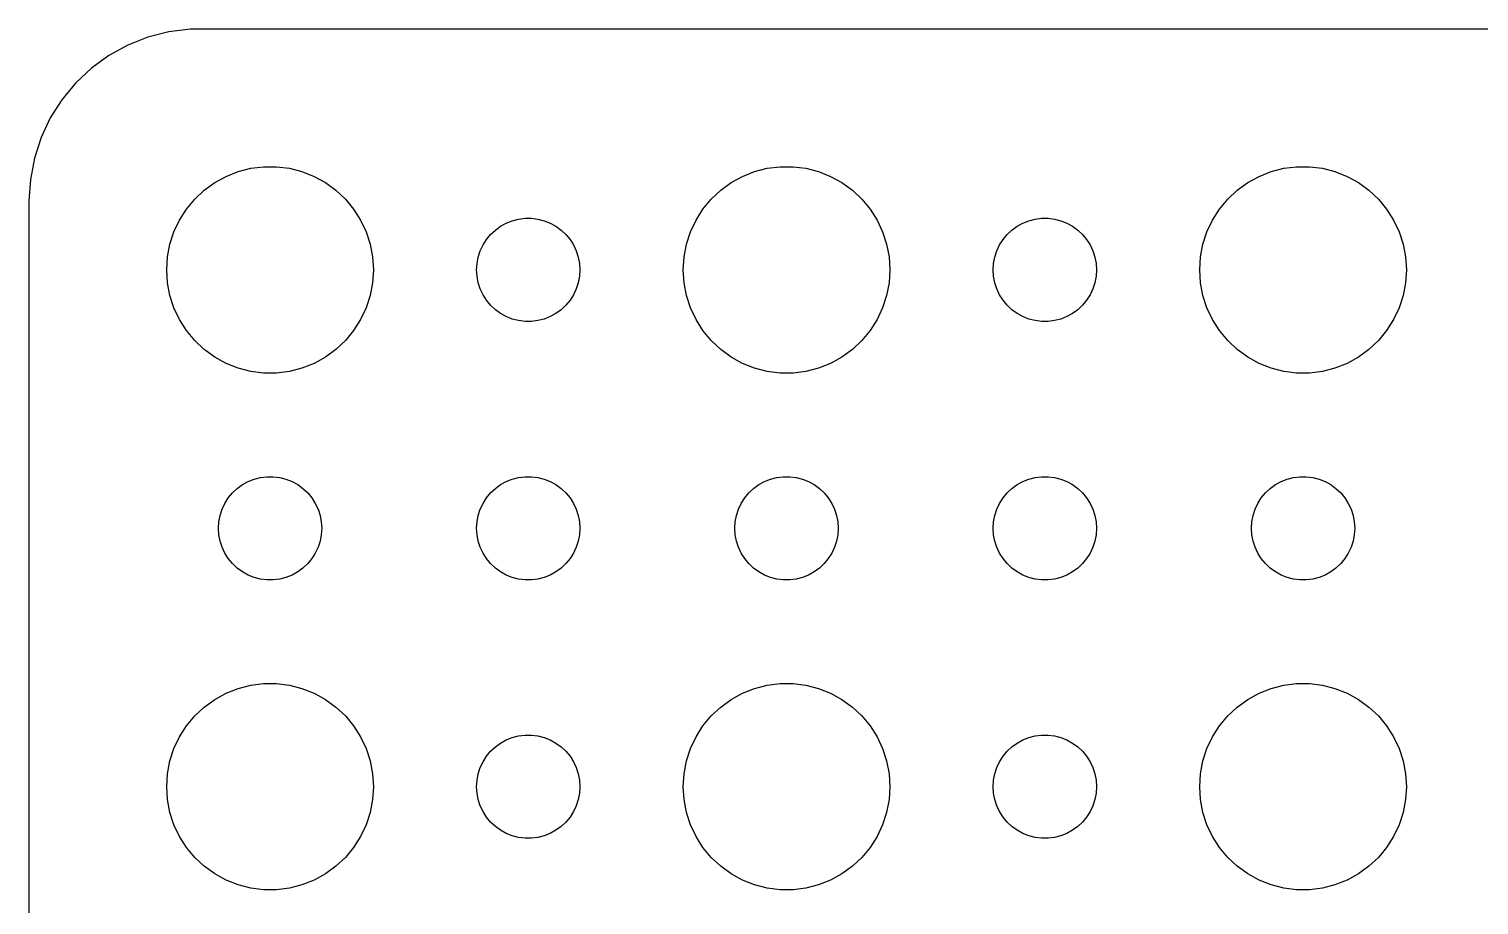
# Model space of a CAD drawing. Header units: metres. Extents: x -44 to 44, y 140 to 346.
# Drawn here: x -44.5 to -2.39, y 212.57 to 237.99 of the extents above; entities that cross this region are included whole.
import ezdxf

# ---------------------------------------------------------------- set-up
doc = ezdxf.new("R2010")
doc.units = ezdxf.units.M

msp = doc.modelspace()

# ---------------------------------------------------------------- linework, layer by layer
for p, q in [((-39.8139, 237.99), (-40.4369, 237.911)), ((39.8139, 237.99), (-39.8139, 237.99)), ((-41.6289, 237.524), (-42.1791, 237.222)), ((-41.0451, 237.755), (-41.6289, 237.524)), ((-40.4369, 237.911), (-41.0451, 237.755)), ((-42.1791, 237.222), (-42.6871, 236.853)), ((-42.6871, 236.853), (-43.1448, 236.423)), ((-43.1448, 236.423), (-43.5451, 235.939)), ((-43.5451, 235.939), (-43.8815, 235.409)), ((-43.8815, 235.409), (-44.1489, 234.841)), ((-44.1489, 234.841), (-44.3429, 234.243)), ((-44.3429, 234.243), (-44.4606, 233.627)), ((-39.1075, 233.533), (-38.7773, 233.714)), ((-38.7773, 233.714), (-38.427, 233.853)), ((-38.427, 233.853), (-38.0621, 233.947)), ((-38.0621, 233.947), (-37.6884, 233.994)), ((-37.6884, 233.994), (-37.3116, 233.994)), ((-37.3116, 233.994), (-36.9379, 233.947)), ((-36.9379, 233.947), (-36.5729, 233.853)), ((-36.5729, 233.853), (-36.2227, 233.714)), ((-36.2227, 233.714), (-35.8925, 233.533)), ((-24.1075, 233.533), (-23.7773, 233.714)), ((-23.7773, 233.714), (-23.427, 233.853)), ((-23.427, 233.853), (-23.0621, 233.947)), ((-23.0621, 233.947), (-22.6884, 233.994)), ((-22.6884, 233.994), (-22.3116, 233.994)), ((-22.3116, 233.994), (-21.9379, 233.947)), ((-21.9379, 233.947), (-21.5729, 233.853)), ((-21.5729, 233.853), (-21.2227, 233.714)), ((-21.2227, 233.714), (-20.8925, 233.533)), ((-9.10747, 233.533), (-8.77733, 233.714)), ((-8.77733, 233.714), (-8.42705, 233.853)), ((-8.42705, 233.853), (-8.06213, 233.947)), ((-8.06213, 233.947), (-7.68837, 233.994)), ((-7.68837, 233.994), (-7.31161, 233.994)), ((-7.31161, 233.994), (-6.93785, 233.947)), ((-6.93785, 233.947), (-6.57294, 233.853)), ((-6.57294, 233.853), (-6.22266, 233.714)), ((-6.22266, 233.714), (-5.89252, 233.533)), ((-44.4606, 233.627), (-44.5, 233)), ((-39.6869, 233.054), (-39.4123, 233.312)), ((-39.4123, 233.312), (-39.1075, 233.533)), ((-35.8925, 233.533), (-35.5877, 233.312)), ((-35.5877, 233.312), (-35.3131, 233.054)), ((-24.6869, 233.054), (-24.4123, 233.312)), ((-24.4123, 233.312), (-24.1075, 233.533)), ((-20.8925, 233.533), (-20.5877, 233.312)), ((-20.5877, 233.312), (-20.3131, 233.054)), ((-9.6869, 233.054), (-9.41226, 233.312)), ((-9.41226, 233.312), (-9.10747, 233.533)), ((-5.89252, 233.533), (-5.58772, 233.312)), ((-5.58772, 233.312), (-5.31308, 233.054)), ((-44.5, 233), (-44.5, 199)), ((-39.927, 232.763), (-39.6869, 233.054)), ((-35.3131, 233.054), (-35.0729, 232.763)), ((-24.927, 232.763), (-24.6869, 233.054)), ((-20.3131, 233.054), (-20.0729, 232.763)), ((-9.92705, 232.763), (-9.6869, 233.054)), ((-5.31308, 233.054), (-5.07294, 232.763)), ((-40.1289, 232.445), (-39.927, 232.763)), ((-35.0729, 232.763), (-34.8711, 232.445)), ((-30.4635, 232.427), (-30.2811, 232.473)), ((-30.2811, 232.473), (-30.0942, 232.497)), ((-30.0942, 232.497), (-29.9058, 232.497)), ((-29.9058, 232.497), (-29.7189, 232.473)), ((-29.7189, 232.473), (-29.5365, 232.427)), ((-25.1289, 232.445), (-24.927, 232.763)), ((-20.0729, 232.763), (-19.8711, 232.445)), ((-15.4635, 232.427), (-15.2811, 232.473)), ((-15.2811, 232.473), (-15.0942, 232.497)), ((-15.0942, 232.497), (-14.9058, 232.497)), ((-14.9058, 232.497), (-14.7189, 232.473)), ((-14.7189, 232.473), (-14.5365, 232.427)), ((-10.1289, 232.445), (-9.92705, 232.763)), ((-5.07294, 232.763), (-4.87108, 232.445)), ((-40.4057, 231.746), (-40.2893, 232.104)), ((-40.2893, 232.104), (-40.1289, 232.445)), ((-34.8711, 232.445), (-34.7107, 232.104)), ((-34.7107, 232.104), (-34.5942, 231.746)), ((-31.2135, 231.882), (-31.0934, 232.027)), ((-31.0934, 232.027), (-30.9561, 232.156)), ((-30.9561, 232.156), (-30.8037, 232.266)), ((-30.8037, 232.266), (-30.6387, 232.357)), ((-30.6387, 232.357), (-30.4635, 232.427)), ((-29.5365, 232.427), (-29.3613, 232.357)), ((-29.3613, 232.357), (-29.1963, 232.266)), ((-29.1963, 232.266), (-29.0439, 232.156)), ((-29.0439, 232.156), (-28.9065, 232.027)), ((-28.9065, 232.027), (-28.7865, 231.882)), ((-25.4057, 231.746), (-25.2893, 232.104)), ((-25.2893, 232.104), (-25.1289, 232.445)), ((-19.8711, 232.445), (-19.7107, 232.104)), ((-19.7107, 232.104), (-19.5942, 231.746)), ((-16.2135, 231.882), (-16.0934, 232.027)), ((-16.0934, 232.027), (-15.9561, 232.156)), ((-15.9561, 232.156), (-15.8037, 232.266)), ((-15.8037, 232.266), (-15.6387, 232.357)), ((-15.6387, 232.357), (-15.4635, 232.427)), ((-14.5365, 232.427), (-14.3613, 232.357)), ((-14.3613, 232.357), (-14.1963, 232.266)), ((-14.1963, 232.266), (-14.0439, 232.156)), ((-14.0439, 232.156), (-13.9065, 232.027)), ((-13.9065, 232.027), (-13.7865, 231.882)), ((-10.4057, 231.746), (-10.2893, 232.104)), ((-10.2893, 232.104), (-10.1289, 232.445)), ((-4.87108, 232.445), (-4.71066, 232.104)), ((-4.71066, 232.104), (-4.59424, 231.746)), ((-40.4763, 231.376), (-40.4057, 231.746)), ((-34.5942, 231.746), (-34.5237, 231.376)), ((-31.3947, 231.552), (-31.3145, 231.723)), ((-31.3145, 231.723), (-31.2135, 231.882)), ((-28.7865, 231.882), (-28.6855, 231.723)), ((-28.6855, 231.723), (-28.6053, 231.552)), ((-25.4763, 231.376), (-25.4057, 231.746)), ((-19.5942, 231.746), (-19.5237, 231.376)), ((-16.3947, 231.552), (-16.3145, 231.723)), ((-16.3145, 231.723), (-16.2135, 231.882)), ((-13.7865, 231.882), (-13.6855, 231.723)), ((-13.6855, 231.723), (-13.6053, 231.552)), ((-10.4763, 231.376), (-10.4057, 231.746)), ((-4.59424, 231.746), (-4.52365, 231.376)), ((-40.5, 231), (-40.4763, 231.376)), ((-34.5237, 231.376), (-34.5, 231)), ((-31.5, 231), (-31.4882, 231.188)), ((-31.4882, 231.188), (-31.4529, 231.373)), ((-31.4529, 231.373), (-31.3947, 231.552)), ((-28.6053, 231.552), (-28.5471, 231.373)), ((-28.5471, 231.373), (-28.5118, 231.188)), ((-28.5118, 231.188), (-28.5, 231)), ((-25.5, 231), (-25.4763, 231.376)), ((-19.5237, 231.376), (-19.5, 231)), ((-16.5, 231), (-16.4882, 231.188)), ((-16.4882, 231.188), (-16.4529, 231.373)), ((-16.4529, 231.373), (-16.3947, 231.552)), ((-13.6053, 231.552), (-13.5471, 231.373)), ((-13.5471, 231.373), (-13.5118, 231.188)), ((-13.5118, 231.188), (-13.5, 231)), ((-10.5, 231), (-10.4763, 231.376)), ((-4.52365, 231.376), (-4.5, 231)), ((-40.4763, 230.624), (-40.5, 231)), ((-34.5, 231), (-34.5237, 230.624)), ((-31.4882, 230.812), (-31.5, 231)), ((-31.4529, 230.627), (-31.4882, 230.812)), ((-28.5118, 230.812), (-28.5471, 230.627)), ((-28.5, 231), (-28.5118, 230.812)), ((-25.4763, 230.624), (-25.5, 231)), ((-19.5, 231), (-19.5237, 230.624)), ((-16.4882, 230.812), (-16.5, 231)), ((-16.4529, 230.627), (-16.4882, 230.812)), ((-13.5118, 230.812), (-13.5471, 230.627)), ((-13.5, 231), (-13.5118, 230.812)), ((-10.4763, 230.624), (-10.5, 231)), ((-4.5, 231), (-4.52365, 230.624)), ((-40.4057, 230.254), (-40.4763, 230.624)), ((-34.5237, 230.624), (-34.5942, 230.254)), ((-31.3947, 230.448), (-31.4529, 230.627)), ((-31.3145, 230.277), (-31.3947, 230.448)), ((-28.6053, 230.448), (-28.6855, 230.277)), ((-28.5471, 230.627), (-28.6053, 230.448)), ((-25.4057, 230.254), (-25.4763, 230.624)), ((-19.5237, 230.624), (-19.5942, 230.254)), ((-16.3947, 230.448), (-16.4529, 230.627)), ((-16.3145, 230.277), (-16.3947, 230.448)), ((-13.6053, 230.448), (-13.6855, 230.277)), ((-13.5471, 230.627), (-13.6053, 230.448)), ((-10.4057, 230.254), (-10.4763, 230.624)), ((-4.52365, 230.624), (-4.59424, 230.254)), ((-40.2893, 229.896), (-40.4057, 230.254)), ((-34.5942, 230.254), (-34.7107, 229.896)), ((-31.2135, 230.118), (-31.3145, 230.277)), ((-31.0934, 229.973), (-31.2135, 230.118)), ((-30.9561, 229.844), (-31.0934, 229.973)), ((-28.9065, 229.973), (-29.0439, 229.844)), ((-28.7865, 230.118), (-28.9065, 229.973)), ((-28.6855, 230.277), (-28.7865, 230.118)), ((-25.2893, 229.896), (-25.4057, 230.254)), ((-19.5942, 230.254), (-19.7107, 229.896)), ((-16.2135, 230.118), (-16.3145, 230.277)), ((-16.0934, 229.973), (-16.2135, 230.118)), ((-15.9561, 229.844), (-16.0934, 229.973)), ((-13.9065, 229.973), (-14.0439, 229.844)), ((-13.7865, 230.118), (-13.9065, 229.973)), ((-13.6855, 230.277), (-13.7865, 230.118)), ((-10.2893, 229.896), (-10.4057, 230.254)), ((-4.59424, 230.254), (-4.71066, 229.896)), ((-40.1289, 229.555), (-40.2893, 229.896)), ((-39.927, 229.237), (-40.1289, 229.555)), ((-34.8711, 229.555), (-35.0729, 229.237)), ((-34.7107, 229.896), (-34.8711, 229.555)), ((-30.8037, 229.734), (-30.9561, 229.844)), ((-30.6387, 229.643), (-30.8037, 229.734)), ((-30.4635, 229.573), (-30.6387, 229.643)), ((-30.2811, 229.527), (-30.4635, 229.573)), ((-30.0942, 229.503), (-30.2811, 229.527)), ((-29.9058, 229.503), (-30.0942, 229.503)), ((-29.7189, 229.527), (-29.9058, 229.503)), ((-29.5365, 229.573), (-29.7189, 229.527)), ((-29.3613, 229.643), (-29.5365, 229.573)), ((-29.1963, 229.734), (-29.3613, 229.643)), ((-29.0439, 229.844), (-29.1963, 229.734)), ((-25.1289, 229.555), (-25.2893, 229.896)), ((-24.927, 229.237), (-25.1289, 229.555)), ((-19.8711, 229.555), (-20.0729, 229.237)), ((-19.7107, 229.896), (-19.8711, 229.555)), ((-15.8037, 229.734), (-15.9561, 229.844)), ((-15.6387, 229.643), (-15.8037, 229.734)), ((-15.4635, 229.573), (-15.6387, 229.643)), ((-15.2811, 229.527), (-15.4635, 229.573)), ((-15.0942, 229.503), (-15.2811, 229.527)), ((-14.9058, 229.503), (-15.0942, 229.503)), ((-14.7189, 229.527), (-14.9058, 229.503)), ((-14.5365, 229.573), (-14.7189, 229.527)), ((-14.3613, 229.643), (-14.5365, 229.573)), ((-14.1963, 229.734), (-14.3613, 229.643)), ((-14.0439, 229.844), (-14.1963, 229.734)), ((-10.1289, 229.555), (-10.2893, 229.896)), ((-9.92705, 229.237), (-10.1289, 229.555)), ((-4.87108, 229.555), (-5.07294, 229.237)), ((-4.71066, 229.896), (-4.87108, 229.555)), ((-39.6869, 228.946), (-39.927, 229.237)), ((-35.0729, 229.237), (-35.3131, 228.946)), ((-24.6869, 228.946), (-24.927, 229.237)), ((-20.0729, 229.237), (-20.3131, 228.946)), ((-9.6869, 228.946), (-9.92705, 229.237)), ((-5.07294, 229.237), (-5.31308, 228.946)), ((-39.4123, 228.688), (-39.6869, 228.946)), ((-39.1075, 228.467), (-39.4123, 228.688)), ((-35.5877, 228.688), (-35.8925, 228.467)), ((-35.3131, 228.946), (-35.5877, 228.688)), ((-24.4123, 228.688), (-24.6869, 228.946)), ((-24.1075, 228.467), (-24.4123, 228.688)), ((-20.5877, 228.688), (-20.8925, 228.467)), ((-20.3131, 228.946), (-20.5877, 228.688)), ((-9.41226, 228.688), (-9.6869, 228.946)), ((-9.10747, 228.467), (-9.41226, 228.688)), ((-5.58772, 228.688), (-5.89252, 228.467)), ((-5.31308, 228.946), (-5.58772, 228.688)), ((-38.7773, 228.286), (-39.1075, 228.467)), ((-38.427, 228.147), (-38.7773, 228.286)), ((-36.2227, 228.286), (-36.5729, 228.147)), ((-35.8925, 228.467), (-36.2227, 228.286)), ((-23.7773, 228.286), (-24.1075, 228.467)), ((-23.427, 228.147), (-23.7773, 228.286)), ((-21.2227, 228.286), (-21.5729, 228.147)), ((-20.8925, 228.467), (-21.2227, 228.286)), ((-8.77733, 228.286), (-9.10747, 228.467)), ((-8.42705, 228.147), (-8.77733, 228.286)), ((-6.22266, 228.286), (-6.57294, 228.147)), ((-5.89252, 228.467), (-6.22266, 228.286)), ((-38.0621, 228.053), (-38.427, 228.147)), ((-37.6884, 228.006), (-38.0621, 228.053)), ((-37.3116, 228.006), (-37.6884, 228.006)), ((-36.9379, 228.053), (-37.3116, 228.006)), ((-36.5729, 228.147), (-36.9379, 228.053)), ((-23.0621, 228.053), (-23.427, 228.147)), ((-22.6884, 228.006), (-23.0621, 228.053)), ((-22.3116, 228.006), (-22.6884, 228.006)), ((-21.9379, 228.053), (-22.3116, 228.006)), ((-21.5729, 228.147), (-21.9379, 228.053)), ((-8.06213, 228.053), (-8.42705, 228.147)), ((-7.68837, 228.006), (-8.06213, 228.053)), ((-7.31161, 228.006), (-7.68837, 228.006)), ((-6.93785, 228.053), (-7.31161, 228.006)), ((-6.57294, 228.147), (-6.93785, 228.053)), ((-38.1387, 224.857), (-37.9635, 224.927)), ((-37.9635, 224.927), (-37.7811, 224.973)), ((-37.7811, 224.973), (-37.5942, 224.997)), ((-37.5942, 224.997), (-37.4058, 224.997)), ((-37.4058, 224.997), (-37.2189, 224.973)), ((-37.2189, 224.973), (-37.0365, 224.927)), ((-37.0365, 224.927), (-36.8613, 224.857)), ((-30.6387, 224.857), (-30.4635, 224.927)), ((-30.4635, 224.927), (-30.2811, 224.973)), ((-30.2811, 224.973), (-30.0942, 224.997)), ((-30.0942, 224.997), (-29.9058, 224.997)), ((-29.9058, 224.997), (-29.7189, 224.973)), ((-29.7189, 224.973), (-29.5365, 224.927)), ((-29.5365, 224.927), (-29.3613, 224.857)), ((-23.1387, 224.857), (-22.9635, 224.927)), ((-22.9635, 224.927), (-22.7811, 224.973)), ((-22.7811, 224.973), (-22.5942, 224.997)), ((-22.5942, 224.997), (-22.4058, 224.997)), ((-22.4058, 224.997), (-22.2189, 224.973)), ((-22.2189, 224.973), (-22.0365, 224.927)), ((-22.0365, 224.927), (-21.8613, 224.857)), ((-15.6387, 224.857), (-15.4635, 224.927)), ((-15.4635, 224.927), (-15.2811, 224.973)), ((-15.2811, 224.973), (-15.0942, 224.997)), ((-15.0942, 224.997), (-14.9058, 224.997)), ((-14.9058, 224.997), (-14.7189, 224.973)), ((-14.7189, 224.973), (-14.5365, 224.927)), ((-14.5365, 224.927), (-14.3613, 224.857)), ((-8.13866, 224.857), (-7.96352, 224.927)), ((-7.96352, 224.927), (-7.78107, 224.973)), ((-7.78107, 224.973), (-7.59418, 224.997)), ((-7.59418, 224.997), (-7.40581, 224.997)), ((-7.40581, 224.997), (-7.21892, 224.973)), ((-7.21892, 224.973), (-7.03647, 224.927)), ((-7.03647, 224.927), (-6.86133, 224.857)), ((-38.7135, 224.382), (-38.5934, 224.527)), ((-38.5934, 224.527), (-38.4561, 224.656)), ((-38.4561, 224.656), (-38.3037, 224.766)), ((-38.3037, 224.766), (-38.1387, 224.857)), ((-36.8613, 224.857), (-36.6963, 224.766)), ((-36.6963, 224.766), (-36.5439, 224.656)), ((-36.5439, 224.656), (-36.4065, 224.527)), ((-36.4065, 224.527), (-36.2865, 224.382)), ((-31.2135, 224.382), (-31.0934, 224.527)), ((-31.0934, 224.527), (-30.9561, 224.656)), ((-30.9561, 224.656), (-30.8037, 224.766)), ((-30.8037, 224.766), (-30.6387, 224.857)), ((-29.3613, 224.857), (-29.1963, 224.766)), ((-29.1963, 224.766), (-29.0439, 224.656)), ((-29.0439, 224.656), (-28.9065, 224.527)), ((-28.9065, 224.527), (-28.7865, 224.382)), ((-23.7135, 224.382), (-23.5934, 224.527)), ((-23.5934, 224.527), (-23.4561, 224.656)), ((-23.4561, 224.656), (-23.3037, 224.766)), ((-23.3037, 224.766), (-23.1387, 224.857)), ((-21.8613, 224.857), (-21.6963, 224.766)), ((-21.6963, 224.766), (-21.5439, 224.656)), ((-21.5439, 224.656), (-21.4065, 224.527)), ((-21.4065, 224.527), (-21.2865, 224.382)), ((-16.2135, 224.382), (-16.0934, 224.527)), ((-16.0934, 224.527), (-15.9561, 224.656)), ((-15.9561, 224.656), (-15.8037, 224.766)), ((-15.8037, 224.766), (-15.6387, 224.857)), ((-14.3613, 224.857), (-14.1963, 224.766)), ((-14.1963, 224.766), (-14.0439, 224.656)), ((-14.0439, 224.656), (-13.9065, 224.527)), ((-13.9065, 224.527), (-13.7865, 224.382)), ((-8.71352, 224.382), (-8.59344, 224.527)), ((-8.59344, 224.527), (-8.45613, 224.656)), ((-8.45613, 224.656), (-8.30373, 224.766)), ((-8.30373, 224.766), (-8.13866, 224.857)), ((-6.86133, 224.857), (-6.69626, 224.766)), ((-6.69626, 224.766), (-6.54385, 224.656)), ((-6.54385, 224.656), (-6.40654, 224.527)), ((-6.40654, 224.527), (-6.28647, 224.382)), ((-38.9529, 223.873), (-38.8947, 224.052)), ((-38.8947, 224.052), (-38.8145, 224.223)), ((-38.8145, 224.223), (-38.7135, 224.382)), ((-36.2865, 224.382), (-36.1855, 224.223)), ((-36.1855, 224.223), (-36.1053, 224.052)), ((-36.1053, 224.052), (-36.0471, 223.873)), ((-31.4529, 223.873), (-31.3947, 224.052)), ((-31.3947, 224.052), (-31.3145, 224.223)), ((-31.3145, 224.223), (-31.2135, 224.382)), ((-28.7865, 224.382), (-28.6855, 224.223)), ((-28.6855, 224.223), (-28.6053, 224.052)), ((-28.6053, 224.052), (-28.5471, 223.873)), ((-23.9529, 223.873), (-23.8947, 224.052)), ((-23.8947, 224.052), (-23.8145, 224.223)), ((-23.8145, 224.223), (-23.7135, 224.382)), ((-21.2865, 224.382), (-21.1855, 224.223)), ((-21.1855, 224.223), (-21.1053, 224.052)), ((-21.1053, 224.052), (-21.0471, 223.873)), ((-16.4529, 223.873), (-16.3947, 224.052)), ((-16.3947, 224.052), (-16.3145, 224.223)), ((-16.3145, 224.223), (-16.2135, 224.382)), ((-13.7865, 224.382), (-13.6855, 224.223)), ((-13.6855, 224.223), (-13.6053, 224.052)), ((-13.6053, 224.052), (-13.5471, 223.873)), ((-8.95287, 223.873), (-8.89465, 224.052)), ((-8.89465, 224.052), (-8.81445, 224.223)), ((-8.81445, 224.223), (-8.71352, 224.382)), ((-6.28647, 224.382), (-6.18553, 224.223)), ((-6.18553, 224.223), (-6.10533, 224.052)), ((-6.10533, 224.052), (-6.04712, 223.873)), ((-39, 223.5), (-38.9882, 223.688)), ((-38.9882, 223.688), (-38.9529, 223.873)), ((-36.0471, 223.873), (-36.0118, 223.688)), ((-36.0118, 223.688), (-36, 223.5)), ((-31.5, 223.5), (-31.4882, 223.688)), ((-31.4882, 223.688), (-31.4529, 223.873)), ((-28.5471, 223.873), (-28.5118, 223.688)), ((-28.5118, 223.688), (-28.5, 223.5)), ((-24, 223.5), (-23.9882, 223.688)), ((-23.9882, 223.688), (-23.9529, 223.873)), ((-21.0471, 223.873), (-21.0118, 223.688)), ((-21.0118, 223.688), (-21, 223.5)), ((-16.5, 223.5), (-16.4882, 223.688)), ((-16.4882, 223.688), (-16.4529, 223.873)), ((-13.5471, 223.873), (-13.5118, 223.688)), ((-13.5118, 223.688), (-13.5, 223.5)), ((-9, 223.5), (-8.98816, 223.688)), ((-8.98816, 223.688), (-8.95287, 223.873)), ((-6.04712, 223.873), (-6.01183, 223.688)), ((-6.01183, 223.688), (-6, 223.5)), ((-38.9882, 223.312), (-39, 223.5)), ((-38.9529, 223.127), (-38.9882, 223.312)), ((-36.0118, 223.312), (-36.0471, 223.127)), ((-36, 223.5), (-36.0118, 223.312)), ((-31.4882, 223.312), (-31.5, 223.5)), ((-31.4529, 223.127), (-31.4882, 223.312)), ((-28.5118, 223.312), (-28.5471, 223.127)), ((-28.5, 223.5), (-28.5118, 223.312)), ((-23.9882, 223.312), (-24, 223.5)), ((-23.9529, 223.127), (-23.9882, 223.312)), ((-21.0118, 223.312), (-21.0471, 223.127)), ((-21, 223.5), (-21.0118, 223.312)), ((-16.4882, 223.312), (-16.5, 223.5)), ((-16.4529, 223.127), (-16.4882, 223.312)), ((-13.5118, 223.312), (-13.5471, 223.127)), ((-13.5, 223.5), (-13.5118, 223.312)), ((-8.98816, 223.312), (-9, 223.5)), ((-8.95287, 223.127), (-8.98816, 223.312)), ((-6.01183, 223.312), (-6.04712, 223.127)), ((-6, 223.5), (-6.01183, 223.312)), ((-38.8947, 222.948), (-38.9529, 223.127)), ((-38.8145, 222.777), (-38.8947, 222.948)), ((-38.7135, 222.618), (-38.8145, 222.777)), ((-36.1855, 222.777), (-36.2865, 222.618)), ((-36.1053, 222.948), (-36.1855, 222.777)), ((-36.0471, 223.127), (-36.1053, 222.948)), ((-31.3947, 222.948), (-31.4529, 223.127)), ((-31.3145, 222.777), (-31.3947, 222.948)), ((-31.2135, 222.618), (-31.3145, 222.777)), ((-28.6855, 222.777), (-28.7865, 222.618)), ((-28.6053, 222.948), (-28.6855, 222.777)), ((-28.5471, 223.127), (-28.6053, 222.948)), ((-23.8947, 222.948), (-23.9529, 223.127)), ((-23.8145, 222.777), (-23.8947, 222.948)), ((-23.7135, 222.618), (-23.8145, 222.777)), ((-21.1855, 222.777), (-21.2865, 222.618)), ((-21.1053, 222.948), (-21.1855, 222.777)), ((-21.0471, 223.127), (-21.1053, 222.948)), ((-16.3947, 222.948), (-16.4529, 223.127)), ((-16.3145, 222.777), (-16.3947, 222.948)), ((-16.2135, 222.618), (-16.3145, 222.777)), ((-13.6855, 222.777), (-13.7865, 222.618)), ((-13.6053, 222.948), (-13.6855, 222.777)), ((-13.5471, 223.127), (-13.6053, 222.948)), ((-8.89465, 222.948), (-8.95287, 223.127)), ((-8.81445, 222.777), (-8.89465, 222.948)), ((-8.71352, 222.618), (-8.81445, 222.777)), ((-6.18553, 222.777), (-6.28647, 222.618)), ((-6.10533, 222.948), (-6.18553, 222.777)), ((-6.04712, 223.127), (-6.10533, 222.948)), ((-38.5934, 222.473), (-38.7135, 222.618)), ((-38.4561, 222.344), (-38.5934, 222.473)), ((-38.3037, 222.234), (-38.4561, 222.344)), ((-36.5439, 222.344), (-36.6963, 222.234)), ((-36.4065, 222.473), (-36.5439, 222.344)), ((-36.2865, 222.618), (-36.4065, 222.473)), ((-31.0934, 222.473), (-31.2135, 222.618)), ((-30.9561, 222.344), (-31.0934, 222.473)), ((-30.8037, 222.234), (-30.9561, 222.344)), ((-29.0439, 222.344), (-29.1963, 222.234)), ((-28.9065, 222.473), (-29.0439, 222.344)), ((-28.7865, 222.618), (-28.9065, 222.473)), ((-23.5934, 222.473), (-23.7135, 222.618)), ((-23.4561, 222.344), (-23.5934, 222.473)), ((-23.3037, 222.234), (-23.4561, 222.344)), ((-21.5439, 222.344), (-21.6963, 222.234)), ((-21.4065, 222.473), (-21.5439, 222.344)), ((-21.2865, 222.618), (-21.4065, 222.473)), ((-16.0934, 222.473), (-16.2135, 222.618)), ((-15.9561, 222.344), (-16.0934, 222.473)), ((-15.8037, 222.234), (-15.9561, 222.344)), ((-14.0439, 222.344), (-14.1963, 222.234)), ((-13.9065, 222.473), (-14.0439, 222.344)), ((-13.7865, 222.618), (-13.9065, 222.473)), ((-8.59344, 222.473), (-8.71352, 222.618)), ((-8.45613, 222.344), (-8.59344, 222.473)), ((-8.30373, 222.234), (-8.45613, 222.344)), ((-6.54385, 222.344), (-6.69626, 222.234)), ((-6.40654, 222.473), (-6.54385, 222.344)), ((-6.28647, 222.618), (-6.40654, 222.473)), ((-38.1387, 222.143), (-38.3037, 222.234)), ((-37.9635, 222.073), (-38.1387, 222.143)), ((-37.7811, 222.027), (-37.9635, 222.073)), ((-37.5942, 222.003), (-37.7811, 222.027)), ((-37.4058, 222.003), (-37.5942, 222.003)), ((-37.2189, 222.027), (-37.4058, 222.003)), ((-37.0365, 222.073), (-37.2189, 222.027)), ((-36.8613, 222.143), (-37.0365, 222.073)), ((-36.6963, 222.234), (-36.8613, 222.143)), ((-30.6387, 222.143), (-30.8037, 222.234)), ((-30.4635, 222.073), (-30.6387, 222.143)), ((-30.2811, 222.027), (-30.4635, 222.073)), ((-30.0942, 222.003), (-30.2811, 222.027)), ((-29.9058, 222.003), (-30.0942, 222.003)), ((-29.7189, 222.027), (-29.9058, 222.003)), ((-29.5365, 222.073), (-29.7189, 222.027)), ((-29.3613, 222.143), (-29.5365, 222.073)), ((-29.1963, 222.234), (-29.3613, 222.143)), ((-23.1387, 222.143), (-23.3037, 222.234)), ((-22.9635, 222.073), (-23.1387, 222.143)), ((-22.7811, 222.027), (-22.9635, 222.073)), ((-22.5942, 222.003), (-22.7811, 222.027)), ((-22.4058, 222.003), (-22.5942, 222.003)), ((-22.2189, 222.027), (-22.4058, 222.003)), ((-22.0365, 222.073), (-22.2189, 222.027)), ((-21.8613, 222.143), (-22.0365, 222.073)), ((-21.6963, 222.234), (-21.8613, 222.143)), ((-15.6387, 222.143), (-15.8037, 222.234)), ((-15.4635, 222.073), (-15.6387, 222.143)), ((-15.2811, 222.027), (-15.4635, 222.073)), ((-15.0942, 222.003), (-15.2811, 222.027)), ((-14.9058, 222.003), (-15.0942, 222.003)), ((-14.7189, 222.027), (-14.9058, 222.003)), ((-14.5365, 222.073), (-14.7189, 222.027)), ((-14.3613, 222.143), (-14.5365, 222.073)), ((-14.1963, 222.234), (-14.3613, 222.143)), ((-8.13866, 222.143), (-8.30373, 222.234)), ((-7.96352, 222.073), (-8.13866, 222.143)), ((-7.78107, 222.027), (-7.96352, 222.073)), ((-7.59418, 222.003), (-7.78107, 222.027)), ((-7.40581, 222.003), (-7.59418, 222.003)), ((-7.21892, 222.027), (-7.40581, 222.003)), ((-7.03647, 222.073), (-7.21892, 222.027)), ((-6.86133, 222.143), (-7.03647, 222.073)), ((-6.69626, 222.234), (-6.86133, 222.143)), ((-38.0621, 218.947), (-37.6884, 218.994)), ((-37.6884, 218.994), (-37.3116, 218.994)), ((-37.3116, 218.994), (-36.9379, 218.947)), ((-23.0621, 218.947), (-22.6884, 218.994)), ((-22.6884, 218.994), (-22.3116, 218.994)), ((-22.3116, 218.994), (-21.9379, 218.947)), ((-8.06213, 218.947), (-7.68837, 218.994)), ((-7.68837, 218.994), (-7.31161, 218.994)), ((-7.31161, 218.994), (-6.93785, 218.947)), ((-39.1075, 218.533), (-38.7773, 218.714)), ((-38.7773, 218.714), (-38.427, 218.853)), ((-38.427, 218.853), (-38.0621, 218.947)), ((-36.9379, 218.947), (-36.5729, 218.853)), ((-36.5729, 218.853), (-36.2227, 218.714)), ((-36.2227, 218.714), (-35.8925, 218.533)), ((-24.1075, 218.533), (-23.7773, 218.714)), ((-23.7773, 218.714), (-23.427, 218.853)), ((-23.427, 218.853), (-23.0621, 218.947)), ((-21.9379, 218.947), (-21.5729, 218.853)), ((-21.5729, 218.853), (-21.2227, 218.714)), ((-21.2227, 218.714), (-20.8925, 218.533)), ((-9.10747, 218.533), (-8.77733, 218.714)), ((-8.77733, 218.714), (-8.42705, 218.853)), ((-8.42705, 218.853), (-8.06213, 218.947)), ((-6.93785, 218.947), (-6.57294, 218.853)), ((-6.57294, 218.853), (-6.22266, 218.714)), ((-6.22266, 218.714), (-5.89252, 218.533)), ((-39.6869, 218.054), (-39.4123, 218.312)), ((-39.4123, 218.312), (-39.1075, 218.533)), ((-35.8925, 218.533), (-35.5877, 218.312)), ((-35.5877, 218.312), (-35.3131, 218.054)), ((-24.6869, 218.054), (-24.4123, 218.312)), ((-24.4123, 218.312), (-24.1075, 218.533)), ((-20.8925, 218.533), (-20.5877, 218.312)), ((-20.5877, 218.312), (-20.3131, 218.054)), ((-9.6869, 218.054), (-9.41226, 218.312)), ((-9.41226, 218.312), (-9.10747, 218.533)), ((-5.89252, 218.533), (-5.58772, 218.312)), ((-5.58772, 218.312), (-5.31308, 218.054)), ((-40.1289, 217.445), (-39.927, 217.763)), ((-39.927, 217.763), (-39.6869, 218.054)), ((-35.3131, 218.054), (-35.0729, 217.763)), ((-35.0729, 217.763), (-34.8711, 217.445)), ((-25.1289, 217.445), (-24.927, 217.763)), ((-24.927, 217.763), (-24.6869, 218.054)), ((-20.3131, 218.054), (-20.0729, 217.763)), ((-20.0729, 217.763), (-19.8711, 217.445)), ((-10.1289, 217.445), (-9.92705, 217.763)), ((-9.92705, 217.763), (-9.6869, 218.054)), ((-5.31308, 218.054), (-5.07294, 217.763)), ((-5.07294, 217.763), (-4.87108, 217.445)), ((-40.2893, 217.104), (-40.1289, 217.445)), ((-34.8711, 217.445), (-34.7107, 217.104)), ((-30.8037, 217.266), (-30.6387, 217.357)), ((-30.6387, 217.357), (-30.4635, 217.427)), ((-30.4635, 217.427), (-30.2811, 217.473)), ((-30.2811, 217.473), (-30.0942, 217.497)), ((-30.0942, 217.497), (-29.9058, 217.497)), ((-29.9058, 217.497), (-29.7189, 217.473)), ((-29.7189, 217.473), (-29.5365, 217.427)), ((-29.5365, 217.427), (-29.3613, 217.357)), ((-29.3613, 217.357), (-29.1963, 217.266)), ((-25.2893, 217.104), (-25.1289, 217.445)), ((-19.8711, 217.445), (-19.7107, 217.104)), ((-15.8037, 217.266), (-15.6387, 217.357)), ((-15.6387, 217.357), (-15.4635, 217.427)), ((-15.4635, 217.427), (-15.2811, 217.473)), ((-15.2811, 217.473), (-15.0942, 217.497)), ((-15.0942, 217.497), (-14.9058, 217.497)), ((-14.9058, 217.497), (-14.7189, 217.473)), ((-14.7189, 217.473), (-14.5365, 217.427)), ((-14.5365, 217.427), (-14.3613, 217.357)), ((-14.3613, 217.357), (-14.1963, 217.266)), ((-10.2893, 217.104), (-10.1289, 217.445)), ((-4.87108, 217.445), (-4.71066, 217.104)), ((-40.4057, 216.746), (-40.2893, 217.104)), ((-34.7107, 217.104), (-34.5942, 216.746)), ((-31.3145, 216.723), (-31.2135, 216.882)), ((-31.2135, 216.882), (-31.0934, 217.027)), ((-31.0934, 217.027), (-30.9561, 217.156)), ((-30.9561, 217.156), (-30.8037, 217.266)), ((-29.1963, 217.266), (-29.0439, 217.156)), ((-29.0439, 217.156), (-28.9065, 217.027)), ((-28.9065, 217.027), (-28.7865, 216.882)), ((-28.7865, 216.882), (-28.6855, 216.723)), ((-25.4057, 216.746), (-25.2893, 217.104)), ((-19.7107, 217.104), (-19.5942, 216.746)), ((-16.3145, 216.723), (-16.2135, 216.882)), ((-16.2135, 216.882), (-16.0934, 217.027)), ((-16.0934, 217.027), (-15.9561, 217.156)), ((-15.9561, 217.156), (-15.8037, 217.266)), ((-14.1963, 217.266), (-14.0439, 217.156)), ((-14.0439, 217.156), (-13.9065, 217.027)), ((-13.9065, 217.027), (-13.7865, 216.882)), ((-13.7865, 216.882), (-13.6855, 216.723)), ((-10.4057, 216.746), (-10.2893, 217.104)), ((-4.71066, 217.104), (-4.59424, 216.746)), ((-40.4763, 216.376), (-40.4057, 216.746)), ((-34.5942, 216.746), (-34.5237, 216.376)), ((-31.4529, 216.373), (-31.3947, 216.552)), ((-31.3947, 216.552), (-31.3145, 216.723)), ((-28.6855, 216.723), (-28.6053, 216.552)), ((-28.6053, 216.552), (-28.5471, 216.373)), ((-25.4763, 216.376), (-25.4057, 216.746)), ((-19.5942, 216.746), (-19.5237, 216.376)), ((-16.4529, 216.373), (-16.3947, 216.552)), ((-16.3947, 216.552), (-16.3145, 216.723)), ((-13.6855, 216.723), (-13.6053, 216.552)), ((-13.6053, 216.552), (-13.5471, 216.373)), ((-10.4763, 216.376), (-10.4057, 216.746)), ((-4.59424, 216.746), (-4.52365, 216.376)), ((-40.5, 216), (-40.4763, 216.376)), ((-34.5237, 216.376), (-34.5, 216)), ((-31.5, 216), (-31.4882, 216.188)), ((-31.4882, 216.188), (-31.4529, 216.373)), ((-28.5471, 216.373), (-28.5118, 216.188)), ((-28.5118, 216.188), (-28.5, 216)), ((-25.5, 216), (-25.4763, 216.376)), ((-19.5237, 216.376), (-19.5, 216)), ((-16.5, 216), (-16.4882, 216.188)), ((-16.4882, 216.188), (-16.4529, 216.373)), ((-13.5471, 216.373), (-13.5118, 216.188)), ((-13.5118, 216.188), (-13.5, 216)), ((-10.5, 216), (-10.4763, 216.376)), ((-4.52365, 216.376), (-4.5, 216)), ((-40.4763, 215.624), (-40.5, 216)), ((-40.4057, 215.254), (-40.4763, 215.624)), ((-34.5237, 215.624), (-34.5942, 215.254)), ((-34.5, 216), (-34.5237, 215.624)), ((-31.4882, 215.812), (-31.5, 216)), ((-31.4529, 215.627), (-31.4882, 215.812)), ((-31.3947, 215.448), (-31.4529, 215.627)), ((-28.5471, 215.627), (-28.6053, 215.448)), ((-28.5118, 215.812), (-28.5471, 215.627)), ((-28.5, 216), (-28.5118, 215.812)), ((-25.4763, 215.624), (-25.5, 216)), ((-25.4057, 215.254), (-25.4763, 215.624)), ((-19.5237, 215.624), (-19.5942, 215.254)), ((-19.5, 216), (-19.5237, 215.624)), ((-16.4882, 215.812), (-16.5, 216)), ((-16.4529, 215.627), (-16.4882, 215.812)), ((-16.3947, 215.448), (-16.4529, 215.627)), ((-13.5471, 215.627), (-13.6053, 215.448)), ((-13.5118, 215.812), (-13.5471, 215.627)), ((-13.5, 216), (-13.5118, 215.812)), ((-10.4763, 215.624), (-10.5, 216)), ((-10.4057, 215.254), (-10.4763, 215.624)), ((-4.52365, 215.624), (-4.59424, 215.254)), ((-4.5, 216), (-4.52365, 215.624)), ((-40.2893, 214.896), (-40.4057, 215.254)), ((-34.5942, 215.254), (-34.7107, 214.896)), ((-31.3145, 215.277), (-31.3947, 215.448)), ((-31.2135, 215.118), (-31.3145, 215.277)), ((-28.6855, 215.277), (-28.7865, 215.118)), ((-28.6053, 215.448), (-28.6855, 215.277)), ((-25.2893, 214.896), (-25.4057, 215.254)), ((-19.5942, 215.254), (-19.7107, 214.896)), ((-16.3145, 215.277), (-16.3947, 215.448)), ((-16.2135, 215.118), (-16.3145, 215.277)), ((-13.6855, 215.277), (-13.7865, 215.118)), ((-13.6053, 215.448), (-13.6855, 215.277)), ((-10.2893, 214.896), (-10.4057, 215.254)), ((-4.59424, 215.254), (-4.71066, 214.896)), ((-40.1289, 214.555), (-40.2893, 214.896)), ((-34.7107, 214.896), (-34.8711, 214.555)), ((-31.0934, 214.973), (-31.2135, 215.118)), ((-30.9561, 214.844), (-31.0934, 214.973)), ((-30.8037, 214.734), (-30.9561, 214.844)), ((-29.0439, 214.844), (-29.1963, 214.734)), ((-28.9065, 214.973), (-29.0439, 214.844)), ((-28.7865, 215.118), (-28.9065, 214.973)), ((-25.1289, 214.555), (-25.2893, 214.896)), ((-19.7107, 214.896), (-19.8711, 214.555)), ((-16.0934, 214.973), (-16.2135, 215.118)), ((-15.9561, 214.844), (-16.0934, 214.973)), ((-15.8037, 214.734), (-15.9561, 214.844)), ((-14.0439, 214.844), (-14.1963, 214.734)), ((-13.9065, 214.973), (-14.0439, 214.844)), ((-13.7865, 215.118), (-13.9065, 214.973)), ((-10.1289, 214.555), (-10.2893, 214.896)), ((-4.71066, 214.896), (-4.87108, 214.555)), ((-39.927, 214.237), (-40.1289, 214.555)), ((-34.8711, 214.555), (-35.0729, 214.237)), ((-30.6387, 214.643), (-30.8037, 214.734)), ((-30.4635, 214.573), (-30.6387, 214.643)), ((-30.2811, 214.527), (-30.4635, 214.573)), ((-30.0942, 214.503), (-30.2811, 214.527)), ((-29.9058, 214.503), (-30.0942, 214.503)), ((-29.7189, 214.527), (-29.9058, 214.503)), ((-29.5365, 214.573), (-29.7189, 214.527)), ((-29.3613, 214.643), (-29.5365, 214.573)), ((-29.1963, 214.734), (-29.3613, 214.643)), ((-24.927, 214.237), (-25.1289, 214.555)), ((-19.8711, 214.555), (-20.0729, 214.237)), ((-15.6387, 214.643), (-15.8037, 214.734)), ((-15.4635, 214.573), (-15.6387, 214.643)), ((-15.2811, 214.527), (-15.4635, 214.573)), ((-15.0942, 214.503), (-15.2811, 214.527)), ((-14.9058, 214.503), (-15.0942, 214.503)), ((-14.7189, 214.527), (-14.9058, 214.503)), ((-14.5365, 214.573), (-14.7189, 214.527)), ((-14.3613, 214.643), (-14.5365, 214.573)), ((-14.1963, 214.734), (-14.3613, 214.643)), ((-9.92705, 214.237), (-10.1289, 214.555)), ((-4.87108, 214.555), (-5.07294, 214.237)), ((-39.6869, 213.946), (-39.927, 214.237)), ((-39.4123, 213.688), (-39.6869, 213.946)), ((-35.3131, 213.946), (-35.5877, 213.688)), ((-35.0729, 214.237), (-35.3131, 213.946)), ((-24.6869, 213.946), (-24.927, 214.237)), ((-24.4123, 213.688), (-24.6869, 213.946)), ((-20.3131, 213.946), (-20.5877, 213.688)), ((-20.0729, 214.237), (-20.3131, 213.946)), ((-9.6869, 213.946), (-9.92705, 214.237)), ((-9.41226, 213.688), (-9.6869, 213.946)), ((-5.31308, 213.946), (-5.58772, 213.688)), ((-5.07294, 214.237), (-5.31308, 213.946)), ((-39.1075, 213.467), (-39.4123, 213.688)), ((-35.5877, 213.688), (-35.8925, 213.467)), ((-24.1075, 213.467), (-24.4123, 213.688)), ((-20.5877, 213.688), (-20.8925, 213.467)), ((-9.10747, 213.467), (-9.41226, 213.688)), ((-5.58772, 213.688), (-5.89252, 213.467)), ((-38.7773, 213.286), (-39.1075, 213.467)), ((-38.427, 213.147), (-38.7773, 213.286)), ((-38.0621, 213.053), (-38.427, 213.147)), ((-36.5729, 213.147), (-36.9379, 213.053)), ((-36.2227, 213.286), (-36.5729, 213.147)), ((-35.8925, 213.467), (-36.2227, 213.286)), ((-23.7773, 213.286), (-24.1075, 213.467)), ((-23.427, 213.147), (-23.7773, 213.286)), ((-23.0621, 213.053), (-23.427, 213.147)), ((-21.5729, 213.147), (-21.9379, 213.053)), ((-21.2227, 213.286), (-21.5729, 213.147)), ((-20.8925, 213.467), (-21.2227, 213.286)), ((-8.77733, 213.286), (-9.10747, 213.467)), ((-8.42705, 213.147), (-8.77733, 213.286)), ((-8.06213, 213.053), (-8.42705, 213.147)), ((-6.57294, 213.147), (-6.93785, 213.053)), ((-6.22266, 213.286), (-6.57294, 213.147)), ((-5.89252, 213.467), (-6.22266, 213.286)), ((-37.6884, 213.006), (-38.0621, 213.053)), ((-37.3116, 213.006), (-37.6884, 213.006)), ((-36.9379, 213.053), (-37.3116, 213.006)), ((-22.6884, 213.006), (-23.0621, 213.053)), ((-22.3116, 213.006), (-22.6884, 213.006)), ((-21.9379, 213.053), (-22.3116, 213.006)), ((-7.68837, 213.006), (-8.06213, 213.053)), ((-7.31161, 213.006), (-7.68837, 213.006)), ((-6.93785, 213.053), (-7.31161, 213.006))]:
    msp.add_line(p, q)

doc.saveas('drawing.dxf')
